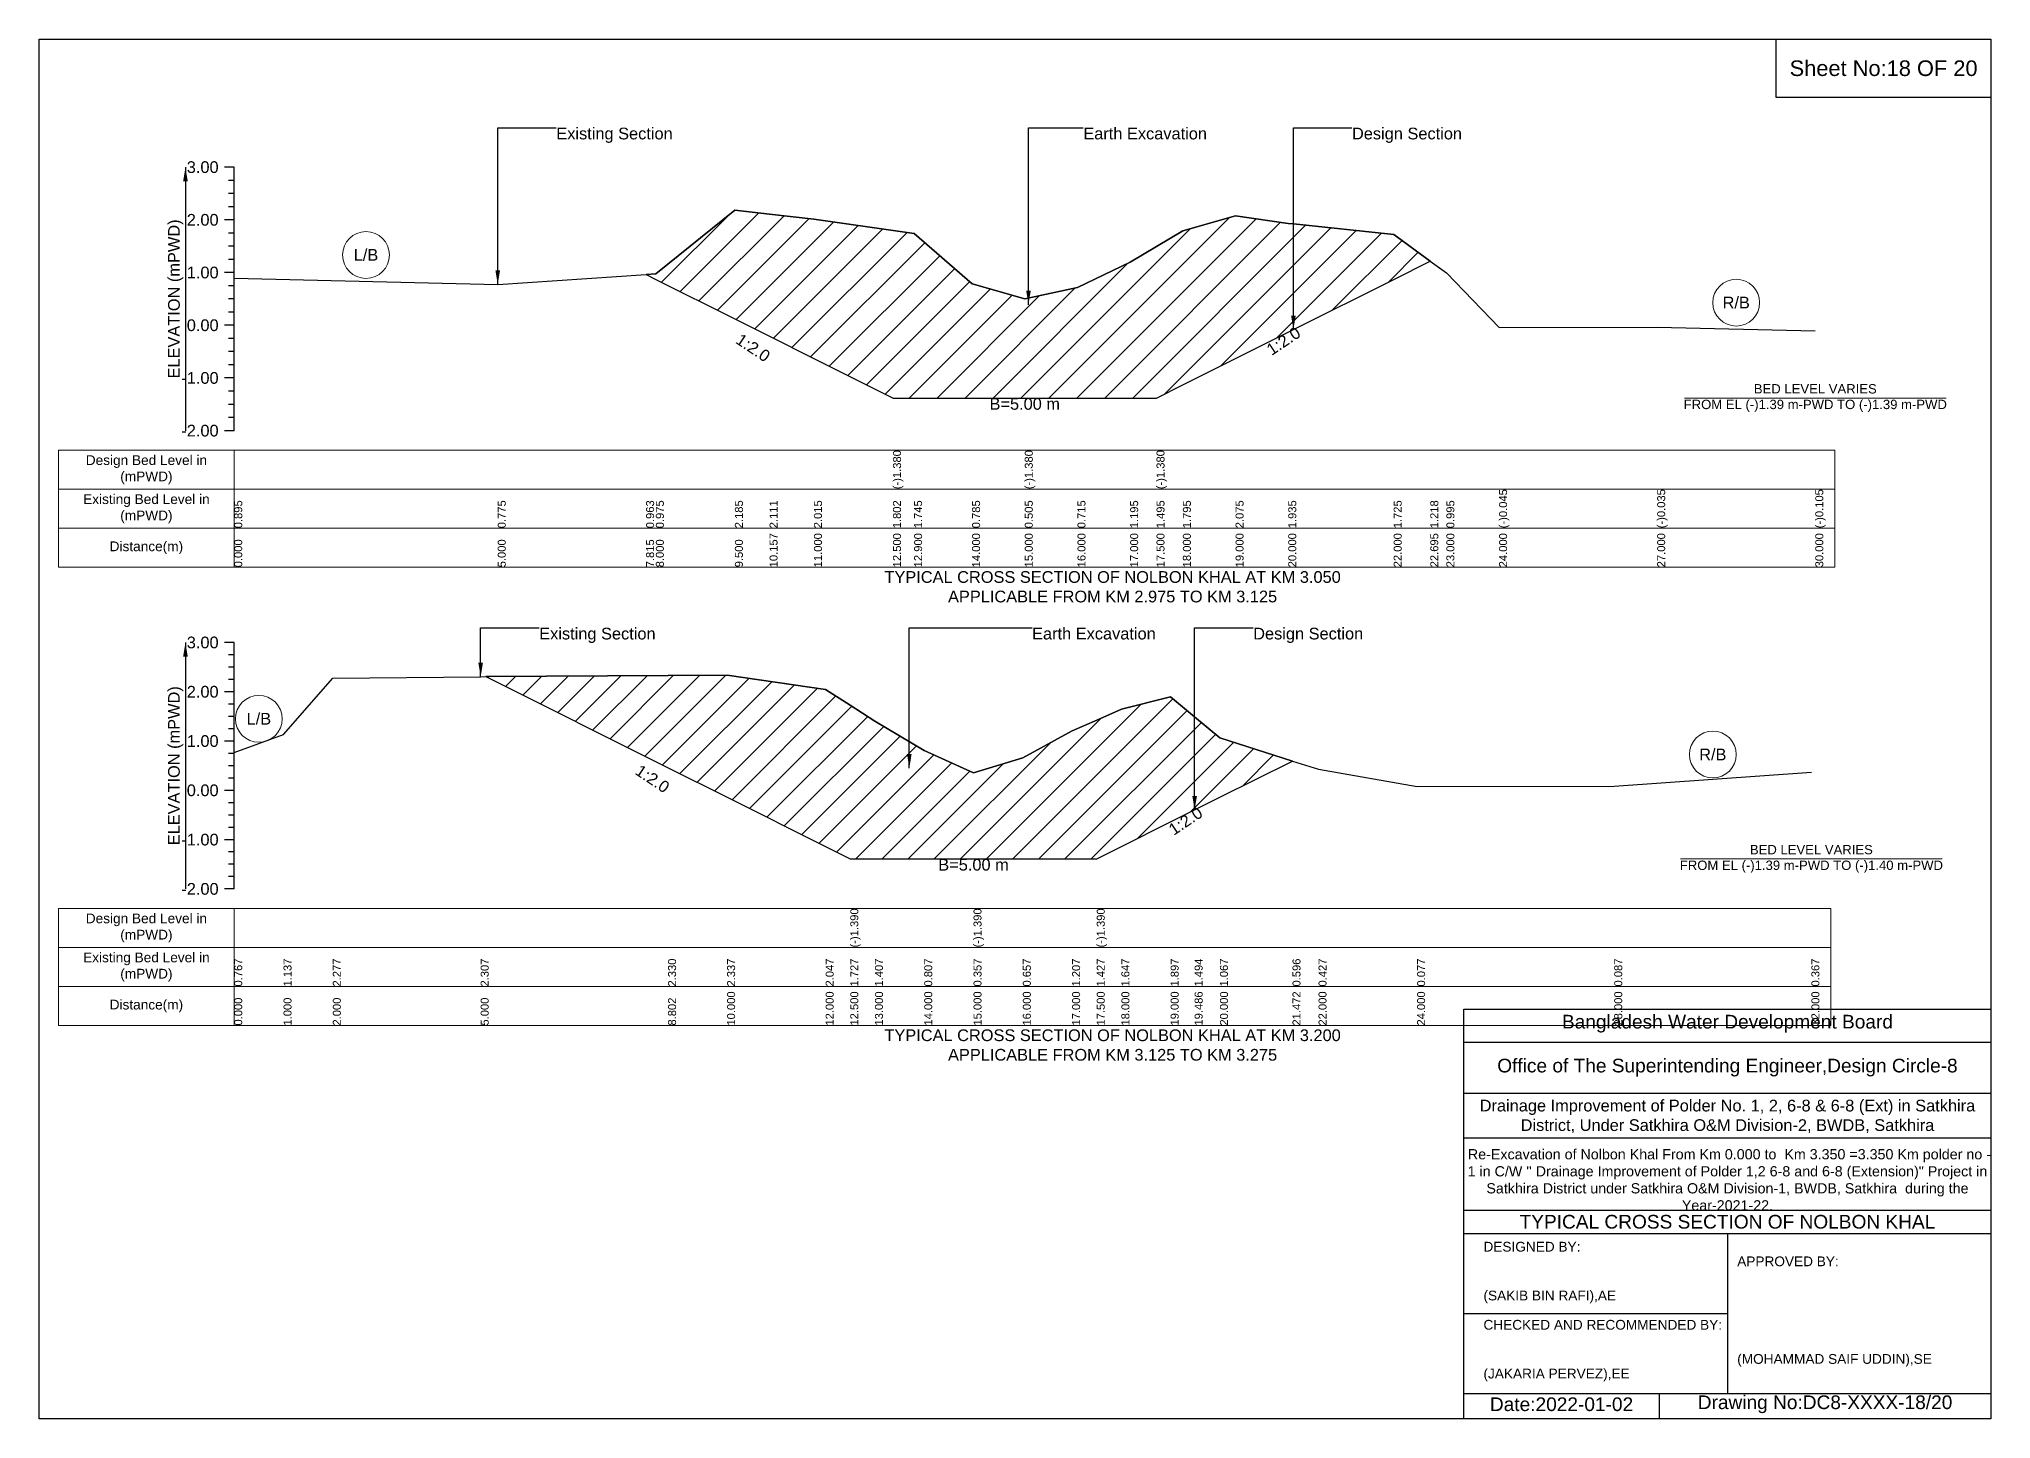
# Model space of a CAD drawing. Header units: inches. Extents: x 91000 to 298000, y -5656 to 0.
# Drawn here: x 270000 to 278000, y -5656 to 0 of the extents above; entities that cross this region are included whole.
import ezdxf

# ---------------------------------------------------------------- set-up
doc = ezdxf.new("R2010")
doc.units = ezdxf.units.IN
doc.header["$LTSCALE"] = 7
doc.header["$MEASUREMENT"] = 0
for name, color, linetype, lineweight in [('Cross section Data Border', 7, 'Continuous', 9), ('Cross Section Labels', 7, 'Continuous', 9), ('Existing_Bed_Level for Xsection', 7, 'Continuous', 25)]:
    doc.layers.add(name, color=color, linetype=linetype, lineweight=lineweight)
doc.styles.get("Standard").update_dxf_attribs({"font": 'arial.ttf'})
doc.dimstyles.get("Standard").update_dxf_attribs({"dimtxt": 0.18, "dimasz": 0.18, "dimexe": 0.18, "dimexo": 0.0625, "dimgap": 0.09, "dimtad": 0, "dimtih": 1, "dimtoh": 1, "dimdec": 4, "dimzin": 0, "dimdsep": 46, "dimtxsty": 'Standard', "dimcen": 0.09, "dimadec": 0, "dimazin": 0, "dimtfac": 1, "dimtdec": 4, "dimtofl": 0, "dimtmove": 0, "dimatfit": 3, "dimfxl": 1, "dimtolj": 1, "dimtzin": 0, "dimarcsym": 0})

msp = doc.modelspace()

# ---------------------------------------------------------------- hatches: boundary and pattern name
at = {"layer": 'Existing_Bed_Level for Xsection'}
h = msp.add_hatch(dxfattribs=at)
h.set_pattern_fill('ANSI31', color=256, scale=648, style=0)
h.paths.add_polyline_path([(272488, -965.4), (272528, -985.4), (272852, -1147.4), (272994, -1218.4), (273176, -1309.4), (273500, -1471.4), (273586.4, -1471.4), (273824, -1471.4), (274040, -1471.4), (274256, -1471.4), (274472, -1471.4), (274580, -1471.4), (274688, -1417.4), (274904, -1309.4), (275120, -1201.4), (275141.1, -1190.9), (275552, -985.4), (275702.1, -910.3), (275552, -800.7), (275141.1, -757.6), (275120, -755.4), (274904, -725.1), (274688, -785.6), (274580, -850.4), (274472, -915.2), (274256, -1018.9), (274040, -1064.2), (273824, -1003.8), (273586.4, -796.4), (273500, -784.1), (273176, -738.1), (272994, -717.5), (272852, -701.4), (272528, -962.7)])
h = msp.add_hatch(dxfattribs=at)
h.set_pattern_fill('ANSI31', color=256, scale=606, style=0)
h.paths.add_polyline_path([(271831.2, -2613.4), (272578.1, -2986.9), (272820, -3107.8), (273224, -3309.8), (273325, -3360.3), (273426, -3360.3), (273628, -3360.3), (273830, -3360.3), (274032, -3360.3), (274234, -3360.3), (274335, -3360.3), (274436, -3309.8), (274638, -3208.8), (274736.2, -3159.8), (274840, -3107.8), (275137.3, -2959.2), (274840, -2864), (274736.2, -2777.8), (274638, -2696.4), (274436, -2746.9), (274335, -2791.3), (274234, -2835.7), (274032, -2946.8), (273830, -3007.4), (273628, -2916.5), (273426, -2795.3), (273325, -2730.7), (273224, -2666.1), (272820, -2607.5), (272578.1, -2608.9)])

# ---------------------------------------------------------------- linework, layer by layer
for points in [[(270000, 0), (278000, 0), (278000, -5656), (270000, -5656)], [(277120, 0), (278000, 0), (278000, -240), (277120, -240)]]:
    msp.add_lwpolyline(points, close=True)
for points in [[(275840, -5656), (275840, -3976), (278000, -3976)], [(275840, -4112), (278000, -4112)], [(275840, -4320), (278000, -4320)], [(275840, -4504), (278000, -4504)], [(275840, -4800), (278000, -4800)], [(275840, -4896), (278000, -4896)], [(276920, -4896), (276920, -5552)], [(275840, -5224), (276920, -5224)], [(275840, -5552), (278000, -5552)], [(276640, -5552), (276640, -5656)]]:
    msp.add_lwpolyline(points)
at = {"layer": 'Cross section Data Border'}
for points in [[(270080, -1685.3), (277360, -1685.3), (277360, -2165.3), (270080, -2165.3)], [(270080, -3563.6), (277344, -3563.6), (277344, -4043.6), (270080, -4043.6)]]:
    msp.add_lwpolyline(points, close=True, dxfattribs=at)
for points in [[(270800, -1685.3), (270800, -2165.3)], [(270080, -1845.3), (277360, -1845.3)], [(270080, -2005.3), (277360, -2005.3)], [(270800, -3563.6), (270800, -4043.6)], [(270080, -3723.6), (277344, -3723.6)], [(270080, -3883.6), (277344, -3883.6)]]:
    msp.add_lwpolyline(points, dxfattribs=at)
at = {"layer": 'Cross Section Labels'}
for points in [[(276744.2, -1471.4), (277815.8, -1471.4)], [(276728.2, -3360.3), (277799.8, -3360.3)]]:
    msp.add_lwpolyline(points, dxfattribs=at)
for centre in [(271340, -885), (276956, -1080.4), (270901, -2786.2), (276860, -2932.7)]:
    msp.add_circle(centre, 96, dxfattribs=at)
at = {"layer": 'Existing_Bed_Level for Xsection'}
for points in [[(270800, -525.3), (270760, -525.3)], [(270800, -1605.3), (270800, -1389.3), (270800, -1173.3), (270800, -957.3), (270800, -741.3), (270800, -525.3)], [(270800, -579.3), (270776, -579.3)], [(270800, -633.3), (270776, -633.3)], [(270800, -687.3), (270776, -687.3)], [(270800, -980), (271880, -1005.9), (272488, -965.4), (272528, -962.7), (272852, -701.4), (272994, -717.5), (273176, -738.1), (273500, -784.1), (273500, -784.1), (273586.4, -796.4), (273824, -1003.8), (274040, -1064.2), (274040, -1064.2), (274256, -1018.9), (274472, -915.2), (274580, -850.4), (274580, -850.4), (274688, -785.6), (274904, -725.1), (275120, -755.4), (275141.1, -757.6), (275552, -800.7), (275702.1, -910.3), (275768, -958.4), (275984, -1183), (276632, -1180.9), (277280, -1196)], [(270800, -741.3), (270760, -741.3)], [(270800, -795.3), (270776, -795.3)], [(270800, -849.3), (270776, -849.3)], [(270800, -957.3), (270760, -957.3)], [(270800, -903.3), (270776, -903.3)], [(270800, -1011.3), (270776, -1011.3)], [(270800, -1065.3), (270776, -1065.3)], [(270800, -1119.3), (270776, -1119.3)], [(270800, -1173.3), (270760, -1173.3)], [(270800, -1227.3), (270776, -1227.3)], [(270800, -1281.3), (270776, -1281.3)], [(270800, -1335.3), (270776, -1335.3)], [(270800, -1389.3), (270760, -1389.3)], [(270800, -1443.3), (270776, -1443.3)], [(270800, -1497.3), (270776, -1497.3)], [(270800, -1551.3), (270776, -1551.3)], [(270800, -1605.3), (270760, -1605.3)], [(270800, -2473.6), (270760, -2473.6)], [(270800, -3483.6), (270800, -3281.6), (270800, -3079.6), (270800, -2877.6), (270800, -2675.6), (270800, -2473.6)], [(270800, -2524.1), (270776, -2524.1)], [(270800, -2574.6), (270776, -2574.6)], [(270800, -2625.1), (270776, -2625.1)], [(270800, -2924.6), (271002, -2849.9), (271204, -2619.6), (271810, -2613.5), (271831.2, -2613.4), (272578.1, -2608.9), (272820, -2607.5), (273224, -2666.1), (273325, -2730.7), (273325, -2730.7), (273426, -2795.3), (273628, -2916.5), (273830, -3007.4), (273830, -3007.4), (274032, -2946.8), (274234, -2835.7), (274335, -2791.3), (274335, -2791.3), (274436, -2746.9), (274638, -2696.4), (274736.2, -2777.8), (274840, -2864), (275137.3, -2959.2), (275244, -2993.3), (275648, -3064), (276456, -3062), (277264, -3005.4)], [(270800, -2675.6), (270760, -2675.6)], [(270800, -2726.1), (270776, -2726.1)], [(270800, -2776.6), (270776, -2776.6)], [(270800, -2877.6), (270760, -2877.6)], [(270800, -2827.1), (270776, -2827.1)], [(270800, -2928.1), (270776, -2928.1)], [(270800, -2978.6), (270776, -2978.6)], [(270800, -3029.1), (270776, -3029.1)], [(270800, -3079.6), (270760, -3079.6)], [(270800, -3130.1), (270776, -3130.1)], [(270800, -3180.6), (270776, -3180.6)], [(270800, -3231.1), (270776, -3231.1)], [(270800, -3281.6), (270760, -3281.6)], [(270800, -3332.1), (270776, -3332.1)], [(270800, -3382.6), (270776, -3382.6)], [(270800, -3433.1), (270776, -3433.1)], [(270800, -3483.6), (270760, -3483.6)]]:
    msp.add_lwpolyline(points, dxfattribs=at)
for points in [[(272488, -965.4), (272528, -985.4), (272852, -1147.4), (272994, -1218.4), (273176, -1309.4), (273500, -1471.4), (273500, -1471.4), (273586.4, -1471.4), (273824, -1471.4), (274040, -1471.4), (274040, -1471.4), (274256, -1471.4), (274472, -1471.4), (274580, -1471.4), (274580, -1471.4), (274688, -1417.4), (274904, -1309.4), (275120, -1201.4), (275141.1, -1190.9), (275552, -985.4), (275702.1, -910.3), (275702.1, -910.3), (275702.1, -910.3), (275552, -800.7), (275141.1, -757.6), (275120, -755.4), (274904, -725.1), (274688, -785.6), (274580, -850.4), (274580, -850.4), (274472, -915.2), (274256, -1018.9), (274040, -1064.2), (274040, -1064.2), (273824, -1003.8), (273586.4, -796.4), (273500, -784.1), (273500, -784.1), (273176, -738.1), (272994, -717.5), (272852, -701.4), (272528, -962.7)], [(271831.2, -2613.4), (271831.2, -2613.4), (272578.1, -2986.9), (272820, -3107.8), (273224, -3309.8), (273325, -3360.3), (273325, -3360.3), (273426, -3360.3), (273628, -3360.3), (273830, -3360.3), (273830, -3360.3), (274032, -3360.3), (274234, -3360.3), (274335, -3360.3), (274335, -3360.3), (274436, -3309.8), (274638, -3208.8), (274736.2, -3159.8), (274840, -3107.8), (275137.3, -2959.2), (275137.3, -2959.2), (275137.3, -2959.2), (274840, -2864), (274736.2, -2777.8), (274638, -2696.4), (274436, -2746.9), (274335, -2791.3), (274335, -2791.3), (274234, -2835.7), (274032, -2946.8), (273830, -3007.4), (273830, -3007.4), (273628, -2916.5), (273426, -2795.3), (273325, -2730.7), (273325, -2730.7), (273224, -2666.1), (272820, -2607.5), (272578.1, -2608.9), (271831.2, -2613.4)]]:
    msp.add_lwpolyline(points, close=True, dxfattribs=at)

# ---------------------------------------------------------------- texts
at = {"attachment_point": 5}
for s, insert, char_height in [('Sheet No:18 OF 20', (277560, -120), 64), ('Bangladesh Water Development Board', (276920, -4036), 56), ('Office of The Superintending Engineer,Design Circle-8', (276920, -4216), 56)]:
    msp.add_mtext(s, dxfattribs=dict(at, insert=insert, char_height=char_height))
for s, insert, char_height, width, attachment_point in [('Drainage Improvement of Polder No. 1, 2, 6-8 & 6-8 (Ext) in Satkhira District, Under Satkhira O&M Division-2, BWDB, Satkhira', (276920, -4416), 48, 2240, 5), (' Re-Excavation of Nolbon Khal From Km 0.000 to  Km 3.350 =3.350 Km polder no - 1 in C/W \'\' Drainage Improvement of Polder 1,2 6-8 and 6-8 (Extension)" Project in Satkhira District under Satkhira O&M Division-1, BWDB, Satkhira  during the Year-2021-22. ', (276920, -4676), 41.8678, 2160, 5), ('TYPICAL CROSS SECTION OF NOLBON KHAL', (276920, -4848), 56, 2240, 5), ('DESIGNED BY:^J^J^J(SAKIB BIN RAFI),AE', (275920, -5056), 40, 1120, 4), ('APPROVED BY:^J^J^J^J^J^J(MOHAMMAD SAIF UDDIN),SE', (276960, -5216), 40, 1120, 4), ('CHECKED AND RECOMMENDED BY:^J^J^J(JAKARIA PERVEZ),EE', (275920, -5376), 40, 1120, 4), ('Date:2022-01-02', (276240, -5596), 56, 1120, 5), ('Drawing No:DC8-XXXX-18/20', (277320, -5596), 56, 1760, 5)]:
    msp.add_mtext(s, dxfattribs=dict(insert=insert, char_height=char_height, width=width, attachment_point=attachment_point))
at = {"layer": 'Cross section Data Border', "char_height": 40, "width": 640, "attachment_point": 5}
for s, insert in [('Design Bed Level in (mPWD)', (270440, -1765.3)), ('Existing Bed Level in (mPWD)', (270440, -1925.3)), ('Distance(m)', (270440, -2085.3)), ('Design Bed Level in (mPWD)', (270440, -3643.6)), ('Existing Bed Level in (mPWD)', (270440, -3803.6)), ('Distance(m)', (270440, -3963.6))]:
    msp.add_mtext(s, dxfattribs=dict(at, insert=insert))
at = {"layer": 'Cross Section Labels'}
for s, insert, char_height, attachment_point in [('Existing Section', (272120, -363.3), 48, 1), ('Earth Excavation', (274280, -363.3), 48, 1), ('Design Section', (275381.1, -363.3), 48, 1), ('L/B', (271340, -885), 48, 5), ('R/B', (276956, -1080.4), 48, 5), ('BED LEVEL VARIES ^JFROM EL (-)1.39 m-PWD TO (-)1.39 m-PWD', (277280, -1471.4), 38.4, 5), ('B=5.00 m', (274040, -1471.4), 48, 2), ('TYPICAL CROSS SECTION OF NOLBON KHAL AT KM 3.050^JAPPLICABLE FROM KM 2.975 TO KM 3.125', (274400, -2245.3), 48, 5), ('Existing Section', (272050, -2413), 48, 1), ('Earth Excavation', (274070, -2413), 48, 1), ('Design Section', (274976.2, -2413), 48, 1), ('L/B', (270901, -2786.2), 48, 5), ('R/B', (276860, -2932.7), 48, 5), ('B=5.00 m', (273830, -3360.3), 48, 2), ('BED LEVEL VARIES ^JFROM EL (-)1.39 m-PWD TO (-)1.40 m-PWD', (277264, -3360.3), 38.4, 5), ('TYPICAL CROSS SECTION OF NOLBON KHAL AT KM 3.200^JAPPLICABLE FROM KM 3.125 TO KM 3.275', (274400, -4123.6), 48, 5)]:
    msp.add_mtext(s, dxfattribs=dict(at, insert=insert, char_height=char_height, attachment_point=attachment_point))
at = {"layer": 'Cross Section Labels', "char_height": 48, "attachment_point": 2}
for insert, rotation in [((275087.1, -1217.9), 33.69007), ((272940, -1245.4), 326.30993), ((272527.6, -3012.1), 326.30993), ((274685.7, -3185), 33.69007)]:
    msp.add_mtext('1:2.0', dxfattribs=dict(at, insert=insert, rotation=rotation))
at = {"layer": 'Existing_Bed_Level for Xsection', "char_height": 48, "attachment_point": 6}
for s, insert in [('3.00', (270736, -525.3)), ('2.00', (270736, -741.3)), ('1.00', (270736, -957.3)), ('0.00', (270736, -1173.3)), ('-1.00', (270736, -1389.3)), ('-2.00', (270736, -1605.3)), ('3.00', (270736, -2473.6)), ('2.00', (270736, -2675.6)), ('1.00', (270736, -2877.6)), ('0.00', (270736, -3079.6)), ('-1.00', (270736, -3281.6)), ('-2.00', (270736, -3483.6))]:
    msp.add_mtext(s, dxfattribs=dict(at, insert=insert))
at = {"layer": 'Existing_Bed_Level for Xsection', "rotation": 90}
for s, insert, char_height, attachment_point in [('ELEVATION (mPWD)', (270560, -1065.3), 48, 5), ('(-)1.380', (273500, -1845.3), 32.8, 1), ('(-)1.380', (274040, -1845.3), 32.8, 1), ('(-)1.380', (274580, -1845.3), 32.8, 1), ('0.895', (270800, -2005.3), 32.8, 1), ('0.775', (271880, -2005.3), 32.8, 1), ('0.963', (272488, -2005.3), 32.8, 1), ('0.975', (272528, -2005.3), 32.8, 1), ('2.185', (272852, -2005.3), 32.8, 1), ('2.111', (272994, -2005.3), 32.8, 1), ('2.015', (273176, -2005.3), 32.8, 1), ('1.802', (273500, -2005.3), 32.8, 1), ('1.745', (273586.4, -2005.3), 32.8, 1), ('0.785', (273824, -2005.3), 32.8, 1), ('0.505', (274040, -2005.3), 32.8, 1), ('0.715', (274256, -2005.3), 32.8, 1), ('1.195', (274472, -2005.3), 32.8, 1), ('1.495', (274580, -2005.3), 32.8, 1), ('1.795', (274688, -2005.3), 32.8, 1), ('2.075', (274904, -2005.3), 32.8, 1), ('1.935', (275120, -2005.3), 32.8, 1), ('1.725', (275552, -2005.3), 32.8, 1), ('1.218', (275702.1, -2005.3), 32.8, 1), ('0.995', (275768, -2005.3), 32.8, 1), ('(-)0.045', (275984, -2005.3), 32.8, 1), ('(-)0.035', (276632, -2005.3), 32.8, 1), ('(-)0.105', (277280, -2005.3), 32.8, 1), ('0.000', (270800, -2165.3), 32.8, 1), ('5.000', (271880, -2165.3), 32.8, 1), ('7.815', (272488, -2165.3), 32.8, 1), ('8.000', (272528, -2165.3), 32.8, 1), ('9.500', (272852, -2165.3), 32.8, 1), ('10.157', (272994, -2165.3), 32.8, 1), ('11.000', (273176, -2165.3), 32.8, 1), ('12.500', (273500, -2165.3), 32.8, 1), ('12.900', (273586.4, -2165.3), 32.8, 1), ('14.000', (273824, -2165.3), 32.8, 1), ('15.000', (274040, -2165.3), 32.8, 1), ('16.000', (274256, -2165.3), 32.8, 1), ('17.000', (274472, -2165.3), 32.8, 1), ('17.500', (274580, -2165.3), 32.8, 1), ('18.000', (274688, -2165.3), 32.8, 1), ('19.000', (274904, -2165.3), 32.8, 1), ('20.000', (275120, -2165.3), 32.8, 1), ('22.000', (275552, -2165.3), 32.8, 1), ('22.695', (275702.1, -2165.3), 32.8, 1), ('23.000', (275768, -2165.3), 32.8, 1), ('24.000', (275984, -2165.3), 32.8, 1), ('27.000', (276632, -2165.3), 32.8, 1), ('30.000', (277280, -2165.3), 32.8, 1), ('ELEVATION (mPWD)', (270560, -2978.6), 48, 5), ('(-)1.390', (273325, -3723.6), 32.8, 1), ('(-)1.390', (273830, -3723.6), 32.8, 1), ('(-)1.390', (274335, -3723.6), 32.8, 1), ('0.767', (270800, -3883.6), 32.8, 1), ('1.137', (271002, -3883.6), 32.8, 1), ('2.277', (271204, -3883.6), 32.8, 1), ('2.307', (271810, -3883.6), 32.8, 1), ('2.330', (272578.1, -3883.6), 32.8, 1), ('2.337', (272820, -3883.6), 32.8, 1), ('2.047', (273224, -3883.6), 32.8, 1), ('1.727', (273325, -3883.6), 32.8, 1), ('1.407', (273426, -3883.6), 32.8, 1), ('0.807', (273628, -3883.6), 32.8, 1), ('0.357', (273830, -3883.6), 32.8, 1), ('0.657', (274032, -3883.6), 32.8, 1), ('1.207', (274234, -3883.6), 32.8, 1), ('1.427', (274335, -3883.6), 32.8, 1), ('1.647', (274436, -3883.6), 32.8, 1), ('1.897', (274638, -3883.6), 32.8, 1), ('1.494', (274736.2, -3883.6), 32.8, 1), ('1.067', (274840, -3883.6), 32.8, 1), ('0.596', (275137.3, -3883.6), 32.8, 1), ('0.427', (275244, -3883.6), 32.8, 1), ('0.077', (275648, -3883.6), 32.8, 1), ('0.087', (276456, -3883.6), 32.8, 1), ('0.367', (277264, -3883.6), 32.8, 1), ('10.000', (272820, -4043.6), 32.8, 1), ('12.000', (273224, -4043.6), 32.8, 1), ('12.500', (273325, -4043.6), 32.8, 1), ('13.000', (273426, -4043.6), 32.8, 1), ('14.000', (273628, -4043.6), 32.8, 1), ('15.000', (273830, -4043.6), 32.8, 1), ('16.000', (274032, -4043.6), 32.8, 1), ('17.000', (274234, -4043.6), 32.8, 1), ('17.500', (274335, -4043.6), 32.8, 1), ('18.000', (274436, -4043.6), 32.8, 1), ('19.000', (274638, -4043.6), 32.8, 1), ('19.486', (274736.2, -4043.6), 32.8, 1), ('20.000', (274840, -4043.6), 32.8, 1), ('21.472', (275137.3, -4043.6), 32.8, 1), ('22.000', (275244, -4043.6), 32.8, 1), ('24.000', (275648, -4043.6), 32.8, 1), ('28.000', (276456, -4043.6), 32.8, 1), ('32.000', (277264, -4043.6), 32.8, 1), ('0.000', (270800, -4043.6), 32.8, 1), ('1.000', (271002, -4043.6), 32.8, 1), ('2.000', (271204, -4043.6), 32.8, 1), ('5.000', (271810, -4043.6), 32.8, 1), ('8.802', (272578.1, -4043.6), 32.8, 1)]:
    msp.add_mtext(s, dxfattribs=dict(at, insert=insert, char_height=char_height, attachment_point=attachment_point))

# ---------------------------------------------------------------- leaders
at = {"layer": 'Cross Section Labels', "annotation_type": 0, "has_hookline": 1, "hookline_direction": 0}
for points, text_width in [([(271880, -1005.9), (271880, -363.3), (272119.9, -363.3)], 467.2), ([(274055.2, -1088.9), (274055.2, -363.3), (274279.9, -363.3)], 497), ([(275141.1, -1190.9), (275141.1, -363.3), (275381, -363.3)], 441.2), ([(271810, -2613.5), (271810, -2413), (272049.9, -2413)], 467.2), ([(273566.9, -2987.9), (273566.9, -2413), (274069.9, -2413)], 497), ([(274736.2, -3159.8), (274736.2, -2413), (274976.1, -2413)], 441.2)]:
    msp.add_leader(points, dimstyle='Standard', override={"dimasz": 57.6}, dxfattribs=dict(at, text_width=text_width))
at = {"layer": 'Existing_Bed_Level for Xsection'}
for points in [[(270600, -525.3), (270600, -1605.3)], [(270600, -2473.6), (270600, -3483.6)]]:
    msp.add_leader(points, dimstyle='Standard', override={"dimasz": 57.6}, dxfattribs=at)

doc.saveas('drawing.dxf')
